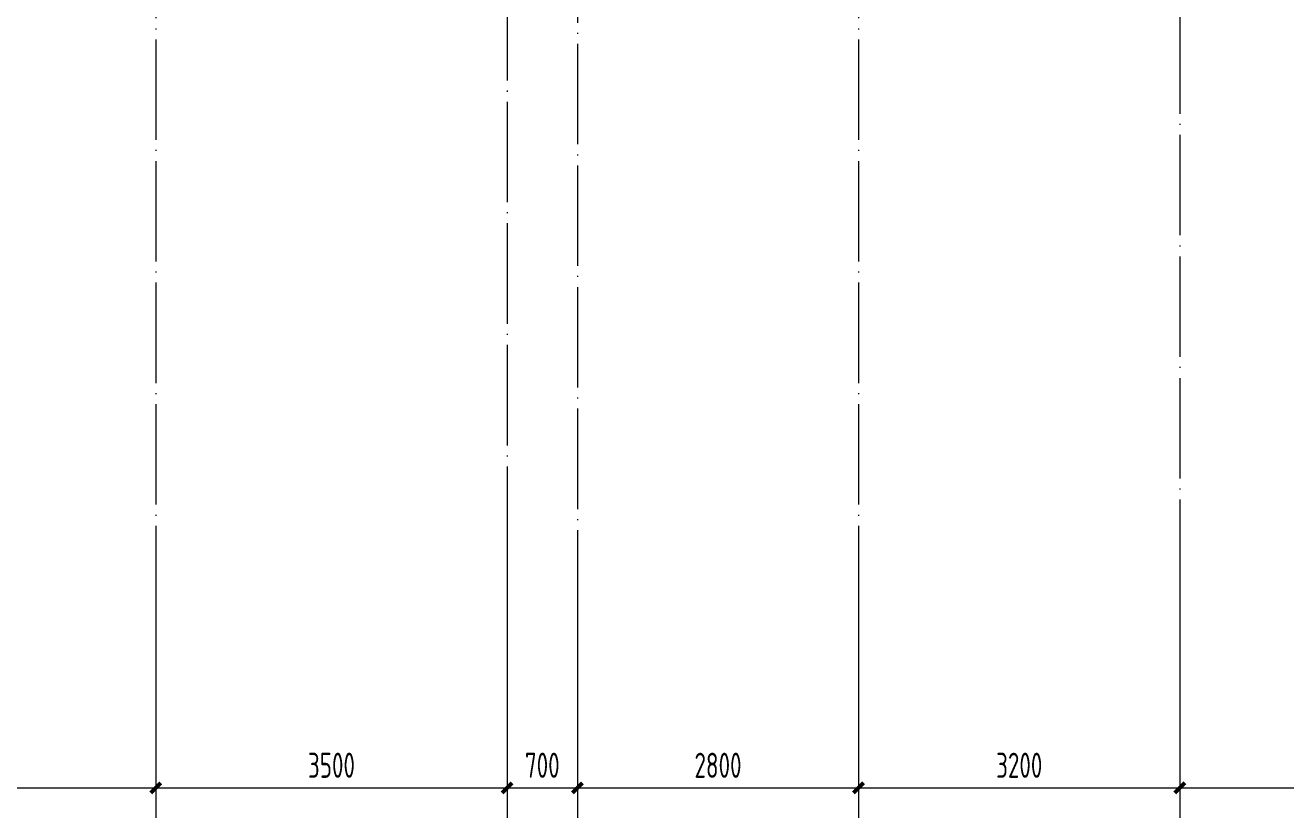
# Model space of a CAD drawing. Extents: x 5874492 to 7194610, y -939842 to -279257.
# Drawn here: x 6306444 to 6318999, y -487156 to -479348 of the extents above; entities that cross this region are included whole.
import ezdxf

# ---------------------------------------------------------------- set-up
doc = ezdxf.new("R2010")
doc.units = 0
doc.header["$LTSCALE"] = 1000
doc.linetypes.add('DOTE', pattern=[2.42, 2, -0.2, 0.02, -0.2])
for name, color, linetype, lineweight in [('A-标注-轴号', 3, 'Continuous', 15), ('A-轴线-塔楼', 1, 'DOTE', 9), ('S-轴网-轴线', 1, 'DOTE', 9)]:
    doc.layers.add(name, color=color, linetype=linetype, lineweight=lineweight)
doc.styles.add('TSSD_REIN_T3', font='tssdeng.shx', dxfattribs={"width": 0.7, "bigfont": 'hztxt.shx'})
doc.dimstyles.new('_TCH_ARCH&&100', dxfattribs={"dimtxt": 250, "dimasz": 100, "dimexe": 100, "dimexo": 100, "dimgap": 100, "dimtad": 1, "dimdec": 0, "dimzin": 0, "dimdsep": 46, "dimtxsty": 'TSSD_REIN_T3', "dimblk": 'ARCHTICK', "dimcen": 0.09, "dimclrt": 7, "dimazin": 2, "dimtfac": 1, "dimtdec": 0, "dimtix": 1, "dimtmove": 2, "dimatfit": 3, "dimfxl": 0, "dimtolj": 1, "dimtzin": 0, "dimarcsym": 0})

# ---------------------------------------------------------------- blocks, each defined once
blk = doc.blocks.new('_ArchTick')
at = {"color": 0, "linetype": 'ByBlock', "const_width": 0.4}
blk.add_lwpolyline([(-0.5, -0.5), (0.5, 0.5)], dxfattribs=at)
blk = doc.blocks.new('*D2422')
at = {"layer": 'A-标注-轴号', "color": 0, "lineweight": -2, "transparency": 16777216}
for p, q in [((16900, -8649), (16900, -11149)), ((20100, -8649), (20100, -11149)), ((16900, -11049), (20100, -11049))]:
    blk.add_line(p, q, dxfattribs=at)
at = {"layer": 'Defpoints', "color": 0, "transparency": 16777216}
for p in [(16900, -8549), (20100, -8549), (20100, -11049)]:
    blk.add_point(p, dxfattribs=at)
at = {"layer": 'A-标注-轴号', "color": 0, "lineweight": -2, "transparency": 16777216, "xscale": 100, "yscale": 100, "zscale": 100, "rotation": 180}
blk.add_blockref('_ArchTick', (16900, -11049), dxfattribs=at)
at = {"layer": 'A-标注-轴号', "color": 0, "lineweight": -2, "transparency": 16777216, "xscale": 100, "yscale": 100, "zscale": 100}
blk.add_blockref('_ArchTick', (20100, -11049), dxfattribs=at)
at = {"layer": 'A-标注-轴号', "color": 7, "transparency": 16777216, "insert": (18500, -10824), "char_height": 250, "attachment_point": 5, "style": 'TSSD_REIN_T3'}
blk.add_mtext('\\A1;3200', dxfattribs=at)
blk = doc.blocks.new('*D2423')
at = {"layer": 'A-标注-轴号', "color": 0, "lineweight": -2, "transparency": 16777216}
for p, q in [((20100, -8649), (20100, -11149)), ((23600, -8649), (23600, -11149)), ((20100, -11049), (23600, -11049))]:
    blk.add_line(p, q, dxfattribs=at)
at = {"layer": 'Defpoints', "color": 0, "transparency": 16777216}
for p in [(20100, -8549), (23600, -8549), (23600, -11049)]:
    blk.add_point(p, dxfattribs=at)
at = {"layer": 'A-标注-轴号', "color": 0, "lineweight": -2, "transparency": 16777216, "xscale": 100, "yscale": 100, "zscale": 100, "rotation": 180}
blk.add_blockref('_ArchTick', (20100, -11049), dxfattribs=at)
at = {"layer": 'A-标注-轴号', "color": 0, "lineweight": -2, "transparency": 16777216, "xscale": 100, "yscale": 100, "zscale": 100}
blk.add_blockref('_ArchTick', (23600, -11049), dxfattribs=at)
at = {"layer": 'A-标注-轴号', "color": 7, "transparency": 16777216, "insert": (21850, -10824), "char_height": 250, "attachment_point": 5, "style": 'TSSD_REIN_T3'}
blk.add_mtext('\\A1;3500', dxfattribs=at)
blk = doc.blocks.new('*D2424')
at = {"layer": 'A-标注-轴号', "color": 0, "lineweight": -2, "transparency": 16777216}
for p, q in [((23600, -8649), (23600, -11149)), ((24300, -8649), (24300, -11149)), ((23600, -11049), (24300, -11049))]:
    blk.add_line(p, q, dxfattribs=at)
at = {"layer": 'Defpoints', "color": 0, "transparency": 16777216}
for p in [(23600, -8549), (24300, -8549), (24300, -11049)]:
    blk.add_point(p, dxfattribs=at)
at = {"layer": 'A-标注-轴号', "color": 0, "lineweight": -2, "transparency": 16777216, "xscale": 100, "yscale": 100, "zscale": 100, "rotation": 180}
blk.add_blockref('_ArchTick', (23600, -11049), dxfattribs=at)
at = {"layer": 'A-标注-轴号', "color": 0, "lineweight": -2, "transparency": 16777216, "xscale": 100, "yscale": 100, "zscale": 100}
blk.add_blockref('_ArchTick', (24300, -11049), dxfattribs=at)
at = {"layer": 'A-标注-轴号', "color": 7, "transparency": 16777216, "insert": (23950, -10824), "char_height": 250, "attachment_point": 5, "style": 'TSSD_REIN_T3'}
blk.add_mtext('\\A1;700', dxfattribs=at)
blk = doc.blocks.new('*D2425')
at = {"layer": 'A-标注-轴号', "color": 0, "lineweight": -2, "transparency": 16777216}
for p, q in [((24300, -8649), (24300, -11149)), ((27100, -8649), (27100, -11149)), ((24300, -11049), (27100, -11049))]:
    blk.add_line(p, q, dxfattribs=at)
at = {"layer": 'Defpoints', "color": 0, "transparency": 16777216}
for p in [(24300, -8549), (27100, -8549), (27100, -11049)]:
    blk.add_point(p, dxfattribs=at)
at = {"layer": 'A-标注-轴号', "color": 0, "lineweight": -2, "transparency": 16777216, "xscale": 100, "yscale": 100, "zscale": 100, "rotation": 180}
blk.add_blockref('_ArchTick', (24300, -11049), dxfattribs=at)
at = {"layer": 'A-标注-轴号', "color": 0, "lineweight": -2, "transparency": 16777216, "xscale": 100, "yscale": 100, "zscale": 100}
blk.add_blockref('_ArchTick', (27100, -11049), dxfattribs=at)
at = {"layer": 'A-标注-轴号', "color": 7, "transparency": 16777216, "insert": (25700, -10824), "char_height": 250, "attachment_point": 5, "style": 'TSSD_REIN_T3'}
blk.add_mtext('\\A1;2800', dxfattribs=at)
blk = doc.blocks.new('*D2426')
at = {"layer": 'A-标注-轴号', "color": 0, "lineweight": -2, "transparency": 16777216}
for p, q in [((27100, -8649), (27100, -11149)), ((30300, -8649), (30300, -11149)), ((27100, -11049), (30300, -11049))]:
    blk.add_line(p, q, dxfattribs=at)
at = {"layer": 'Defpoints', "color": 0, "transparency": 16777216}
for p in [(27100, -8549), (30300, -8549), (30300, -11049)]:
    blk.add_point(p, dxfattribs=at)
at = {"layer": 'A-标注-轴号', "color": 0, "lineweight": -2, "transparency": 16777216, "xscale": 100, "yscale": 100, "zscale": 100, "rotation": 180}
blk.add_blockref('_ArchTick', (27100, -11049), dxfattribs=at)
at = {"layer": 'A-标注-轴号', "color": 0, "lineweight": -2, "transparency": 16777216, "xscale": 100, "yscale": 100, "zscale": 100}
blk.add_blockref('_ArchTick', (30300, -11049), dxfattribs=at)
at = {"layer": 'A-标注-轴号', "color": 7, "transparency": 16777216, "insert": (28700, -10824), "char_height": 250, "attachment_point": 5, "style": 'TSSD_REIN_T3'}
blk.add_mtext('\\A1;3200', dxfattribs=at)
blk = doc.blocks.new('*D2427')
at = {"layer": 'A-标注-轴号', "color": 0, "lineweight": -2, "transparency": 16777216}
for p, q in [((30300, -8649), (30300, -11149)), ((33500, -8649), (33500, -11149)), ((30300, -11049), (33500, -11049))]:
    blk.add_line(p, q, dxfattribs=at)
at = {"layer": 'Defpoints', "color": 0, "transparency": 16777216}
for p in [(30300, -8549), (33500, -8549), (33500, -11049)]:
    blk.add_point(p, dxfattribs=at)
at = {"layer": 'A-标注-轴号', "color": 0, "lineweight": -2, "transparency": 16777216, "xscale": 100, "yscale": 100, "zscale": 100, "rotation": 180}
blk.add_blockref('_ArchTick', (30300, -11049), dxfattribs=at)
at = {"layer": 'A-标注-轴号', "color": 0, "lineweight": -2, "transparency": 16777216, "xscale": 100, "yscale": 100, "zscale": 100}
blk.add_blockref('_ArchTick', (33500, -11049), dxfattribs=at)
at = {"layer": 'A-标注-轴号', "color": 7, "transparency": 16777216, "insert": (31900, -10824), "char_height": 250, "attachment_point": 5, "style": 'TSSD_REIN_T3'}
blk.add_mtext('\\A1;3200', dxfattribs=at)
blk = doc.blocks.new('A$C3FF375C5')
at = {"layer": 'A-标注-轴号'}
for p, q in [((20100, -8548.9), (20100, -12548.9)), ((23600, -8548.9), (23600, -12548.9)), ((24300, -8548.9), (24300, -12548.9)), ((27100, -8548.9), (27100, -12548.9)), ((30300, -8548.9), (30300, -12548.9))]:
    blk.add_line(p, q, dxfattribs=at)
at = {"layer": 'A-轴线-塔楼', "linetype": 'DOTE', "ltscale": 0.5}
for p, q in [((30300, 18440.3), (30300, -8548.9)), ((23600, 10300), (23600, -8548.9)), ((20100, 8500), (20100, -8548.9)), ((27100, 8500), (27100, -8548.9)), ((24300, -1224.1), (24300, -8548.9))]:
    blk.add_line(p, q, dxfattribs=at)
at = {"layer": 'A-标注-轴号'}
for p1, p2, picture, middle in [((16900, -8548.9), (20100, -8548.9), '*D2422', (18500, -10823.9)), ((20100, -8548.9), (23600, -8548.9), '*D2423', (21850, -10823.9)), ((23600, -8548.9), (24300, -8548.9), '*D2424', (23950, -10823.9)), ((24300, -8548.9), (27100, -8548.9), '*D2425', (25700, -10823.9)), ((27100, -8548.9), (30300, -8548.9), '*D2426', (28700, -10823.9)), ((30300, -8548.9), (33499.9, -8548.9), '*D2427', (31899.9, -10823.9))]:
    dim = blk.add_aligned_dim(p1=p1, p2=p2, distance=-2500, dimstyle='_TCH_ARCH&&100', dxfattribs=at)
    dim.commit()
    dim.dimension.update_dxf_attribs({"geometry": picture, "text_midpoint": middle})

msp = doc.modelspace()

# ---------------------------------------------------------------- block references
at = {"layer": 'S-轴网-轴线', "ltscale": 0.2}
msp.add_blockref('A$C3FF375C5', (6287644.5, -475889.2), dxfattribs=at)

doc.saveas('drawing.dxf')
